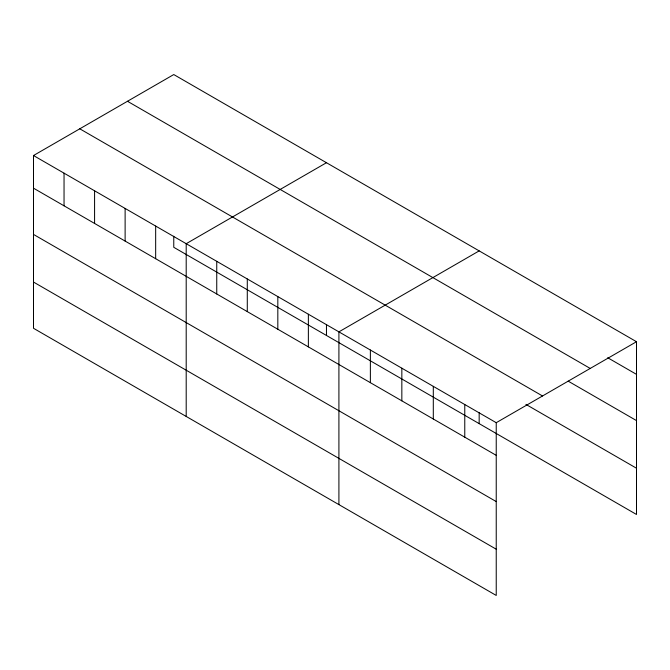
<?xml version="1.0" encoding="UTF-8"?>
<svg xmlns="http://www.w3.org/2000/svg" width="670" height="670" viewBox="0 0 670 670"><rect width="100%" height="100%" fill="white"/><g stroke="black" fill="none" stroke-linecap="round" stroke-linejoin="round"><path stroke-width="1" d="M33.5 155.532L496.236 422.695L496.236 595.446L33.5 328.283L33.5 155.532L173.764 74.554L636.5 341.717L636.5 514.468L173.764 247.305L173.764 236.25M326.466 162.718L186.201 243.696L186.201 416.447M479.167 250.882L338.911 331.859L338.911 504.611M496.236 422.695L636.5 341.717M607.732 357.755L636.5 374.363M127.476 101.279L590.211 368.433M568.177 381.146L636.5 420.593M79.789 128.808L542.524 395.97M525.917 404.387L636.5 468.23M33.5 188.178L496.236 455.34M33.5 234.416L496.236 501.579M33.5 282.053L496.236 549.207M479.167 412.578L479.167 423.633M464.771 404.529L464.771 437.175M433.306 386.356L433.306 419.01M401.841 368.19L401.841 400.836M370.376 350.025L370.376 382.671M326.466 324.414L326.466 335.469M308.368 314.23L308.368 346.876M277.824 296.592L277.824 329.238M247.289 278.963L247.289 311.609M216.745 261.325L216.745 293.979M155.666 226.066L155.666 258.712M125.123 208.429L125.123 241.074M94.579 190.799L94.579 223.445M64.044 173.17L64.044 205.816"/></g></svg>
